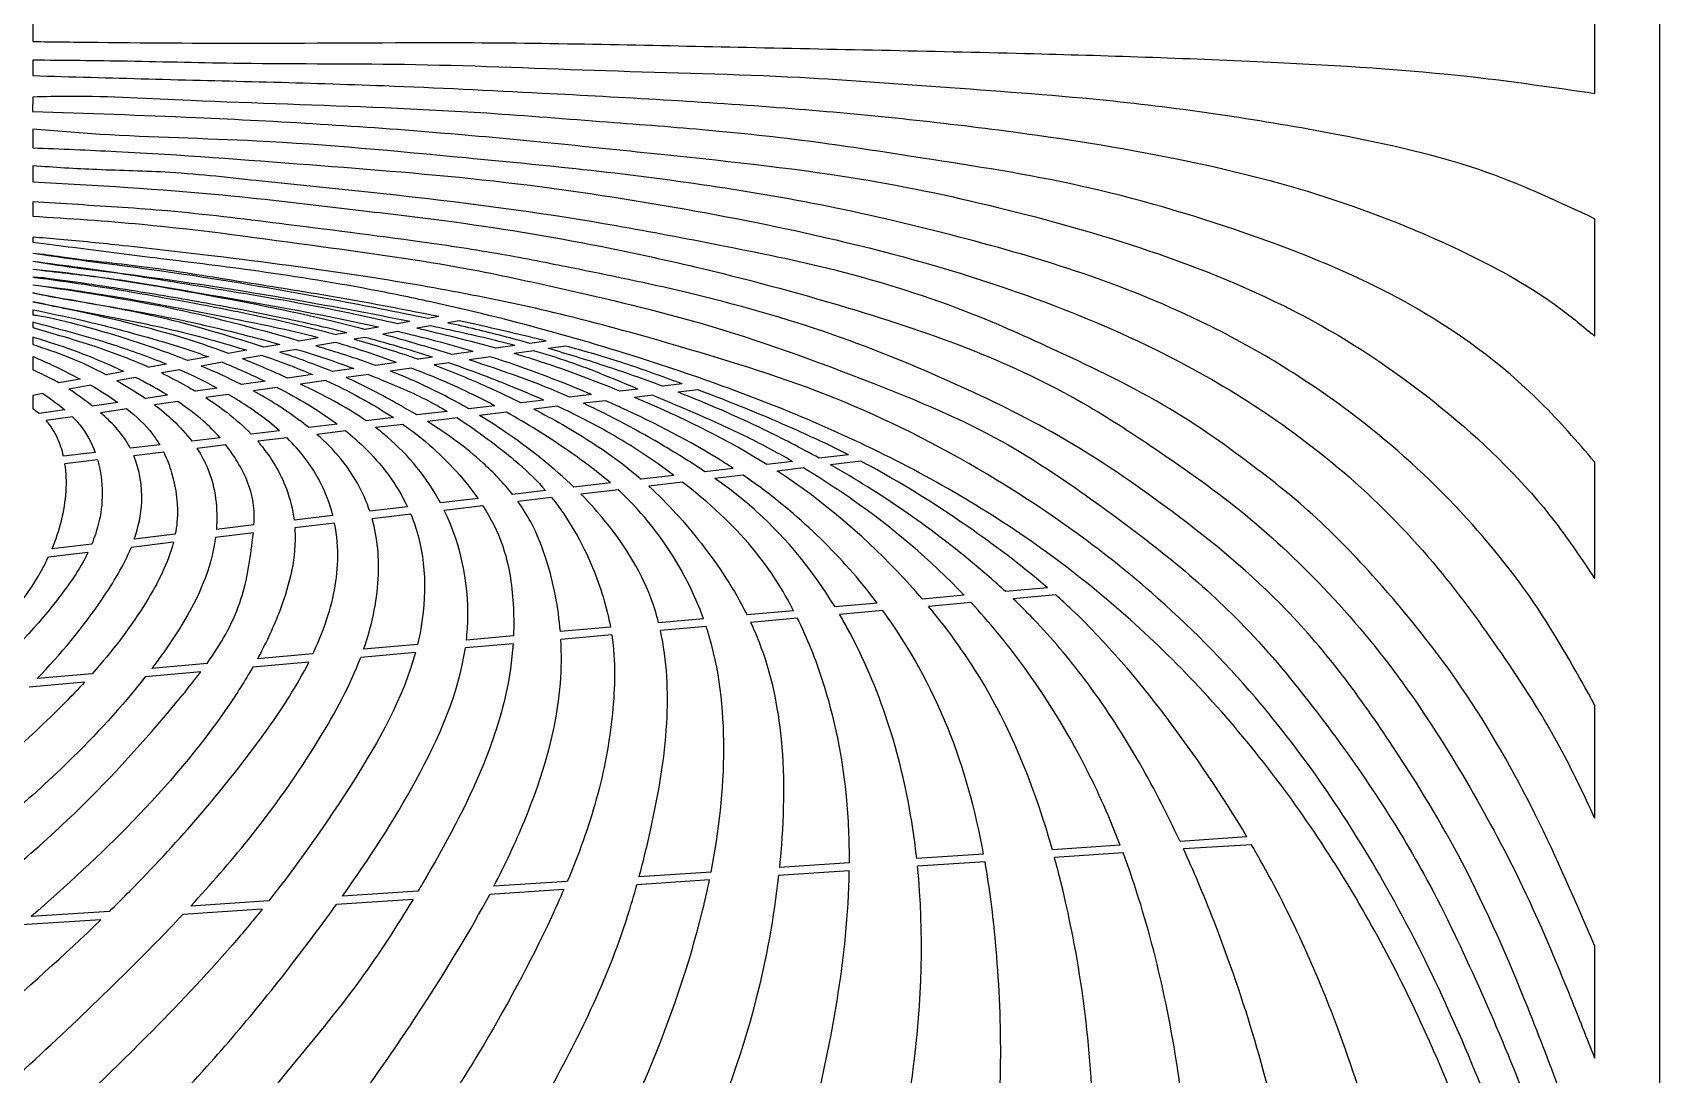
# Model space of a CAD drawing. Header units: millimetres. Extents: x 656 to 2776, y -1386 to 664.
# Drawn here: x 2149 to 2776, y -761 to -360 of the extents above; entities that cross this region are included whole.
import ezdxf

# ---------------------------------------------------------------- set-up
doc = ezdxf.new("R2010")
doc.units = ezdxf.units.MM
doc.header["$MEASUREMENT"] = 0

msp = doc.modelspace()

# ---------------------------------------------------------------- linework, layer by layer
for p, q in [((2776.2, 663.84), (2776.2, -1386.16)), ((2751.2, -335.93), (2751.2, -383.05)), ((2149.15, -356.01), (2149.15, -363.05)), ((2149.15, -370.24), (2149.15, -376.18)), ((2149.16, -384.45), (2149.1, -389.99)), ((2149.16, -396.87), (2149.16, -404.03)), ((2149.16, -411.01), (2149.16, -417.08)), ((2149.16, -424.84), (2149.16, -430.36)), ((2751.2, -431.35), (2751.2, -476.61)), ((2149.16, -438.46), (2149.16, -440.55)), ((2149.17, -466.45), (2149.17, -468.49)), ((2305.65, -469.11), (2301.4, -469.85)), ((2149.17, -471.29), (2149.17, -473.35)), ((2270.19, -475.3), (2266.18, -476)), ((2282.41, -473.17), (2277.23, -474.07)), ((2289.96, -474.89), (2284.08, -475.92)), ((2294.55, -471.04), (2289.76, -471.88)), ((2302.53, -472.7), (2297.27, -473.62)), ((2313.58, -470.77), (2309.15, -471.54)), ((2149.17, -477.08), (2149.17, -479.88)), ((2231.54, -482.05), (2224.53, -483.28)), ((2244.36, -479.81), (2238.3, -480.87)), ((2250.9, -481.72), (2244.39, -482.85)), ((2259.15, -477.23), (2251.82, -478.51)), ((2265.93, -479.09), (2258.29, -480.42)), ((2277.23, -477.12), (2273.01, -477.85)), ((2318.93, -482.55), (2310.76, -483.72)), ((2335.06, -480.24), (2327.66, -481.3)), ((2342.28, -482.24), (2334.68, -483.33)), ((2347.05, -478.53), (2340.83, -479.42)), ((2354.59, -480.48), (2347.97, -481.43)), ((2149.17, -484.46), (2149.17, -489.65)), ((2200.67, -487.44), (2194, -488.61)), ((2216.9, -484.61), (2208.82, -486.02)), ((2222.3, -486.71), (2214.06, -488.15)), ((2237.59, -484.04), (2229.96, -485.37)), ((2289.38, -486.79), (2281.3, -487.94)), ((2295.21, -488.98), (2287.12, -490.14)), ((2303.22, -484.8), (2297.92, -485.56)), ((2309.52, -486.93), (2303.9, -487.74)), ((2325.65, -484.62), (2317.39, -485.81)), ((2167.45, -493.25), (2159.22, -494.69)), ((2184.25, -490.31), (2177.43, -491.5)), ((2188.81, -492.56), (2181.62, -493.82)), ((2205.75, -489.6), (2198.75, -490.82)), ((2238.73, -494.04), (2229.63, -495.34)), ((2256.96, -491.43), (2247.34, -492.81)), ((2262.14, -493.72), (2252.32, -495.13)), ((2272.9, -489.15), (2264.7, -490.32)), ((2278.56, -491.37), (2269.95, -492.6)), ((2399.54, -495.06), (2391.94, -495.95)), ((2153.09, -498.8), (2149.17, -499.48)), ((2149.17, -499.48), (2149.17, -504.6)), ((2171.6, -495.57), (2163.09, -497.05)), ((2201.14, -499.42), (2192.64, -500.64)), ((2220.26, -496.69), (2211.91, -497.88)), ((2224.55, -499.1), (2215.89, -500.34)), ((2243.42, -496.4), (2234.15, -497.73)), ((2346.13, -501.29), (2337.45, -502.3)), ((2364.49, -499.15), (2356.09, -500.13)), ((2369.97, -501.53), (2361.41, -502.53)), ((2382.45, -497.05), (2375.51, -497.86)), ((2388.05, -499.42), (2381.15, -500.23)), ((2405.67, -497.37), (2397.98, -498.26)), ((2161.59, -505.09), (2151.64, -506.51)), ((2164.44, -507.71), (2154.34, -509.16)), ((2182, -502.16), (2172.14, -503.58)), ((2185.43, -504.7), (2175.28, -506.16)), ((2205.05, -501.89), (2196.16, -503.17)), ((2308.92, -505.63), (2297.13, -507.01)), ((2327.29, -503.49), (2317.2, -504.67)), ((2331.84, -505.98), (2321.44, -507.19)), ((2351.45, -503.69), (2342.32, -504.76)), ((2244.33, -513.17), (2233.4, -514.44)), ((2266.55, -510.58), (2255.56, -511.86)), ((2269.91, -513.2), (2258.72, -514.51)), ((2288.17, -508.05), (2277.71, -509.27)), ((2291.91, -510.64), (2281.31, -511.88)), ((2312.93, -508.19), (2301.27, -509.55)), ((2198.13, -518.56), (2186.81, -519.88)), ((2221.36, -515.85), (2210.49, -517.12)), ((2223.62, -518.6), (2212.47, -519.9)), ((2247.18, -515.86), (2235.88, -517.17)), ((2173.24, -521.46), (2161.04, -522.88)), ((2174.18, -524.37), (2161.6, -525.84)), ((2199.64, -521.4), (2188.14, -522.74)), ((2441.99, -524.92), (2432.07, -526.09)), ((2463.56, -522.37), (2452.29, -523.7)), ((2468.32, -524.83), (2456.72, -526.2)), ((2751.2, -525.09), (2751.2, -570.09)), ((2396.25, -530.32), (2383.68, -531.81)), ((2399.66, -532.94), (2386.67, -534.47)), ((2419.15, -527.62), (2408.28, -528.9)), ((2422.95, -530.19), (2412.03, -531.48)), ((2446.26, -527.43), (2436.07, -528.64)), ((2320.81, -539.24), (2306.33, -540.95)), ((2346.87, -536.16), (2334.11, -537.66)), ((2349.18, -538.9), (2336.19, -540.44)), ((2371.82, -533.21), (2357.75, -534.87)), ((2374.82, -535.88), (2360.48, -537.57)), ((2293.63, -542.45), (2279.13, -544.16)), ((2294.91, -545.32), (2280.02, -547.08)), ((2322.68, -542.04), (2307.79, -543.8)), ((2234.44, -549.44), (2219.94, -551.16)), ((2264.84, -545.85), (2249.88, -547.62)), ((2265.5, -548.79), (2250.18, -550.6)), ((2171.91, -556.83), (2156.61, -558.64)), ((2203.39, -556.13), (2187.11, -558.06)), ((2204.09, -553.03), (2188.3, -554.89)), ((2234.2, -552.49), (2219.62, -554.21)), ((2170.47, -560.02), (2155.19, -561.83)), ((2508.23, -576.56), (2492.09, -578.02)), ((2540.36, -573.67), (2524.14, -575.13)), ((2543.49, -576.41), (2527.07, -577.88)), ((2442.47, -582.48), (2424.5, -584.09)), ((2474.71, -579.58), (2458.43, -581.04)), ((2476.8, -582.4), (2460.14, -583.9)), ((2510.84, -579.34), (2494.46, -580.81)), ((2371.87, -588.83), (2352.54, -590.56)), ((2407.74, -585.6), (2390.43, -587.16)), ((2408.75, -588.52), (2391.12, -590.11)), ((2443.93, -585.36), (2425.89, -586.98)), ((2297.49, -595.51), (2276.72, -597.38)), ((2334.3, -595.22), (2315.92, -596.87)), ((2334.46, -592.19), (2316.31, -593.82)), ((2372.35, -591.79), (2352.75, -593.56)), ((2257.18, -599.14), (2235.76, -601.06)), ((2296.7, -598.6), (2275.58, -600.5)), ((2172.08, -606.79), (2150.92, -608.69)), ((2213.99, -606.03), (2192.56, -607.96)), ((2216.35, -602.81), (2195.05, -604.72)), ((2255.64, -602.29), (2234, -604.23)), ((2169.11, -610.07), (2147.74, -611.99)), ((2751.2, -618.8), (2751.2, -662.5)), ((2617.21, -669.73), (2591.39, -671.42)), ((2515.69, -676.38), (2489.91, -678.06)), ((2568.35, -672.93), (2542.19, -674.64)), ((2569.46, -675.86), (2543.01, -677.6)), ((2618.96, -672.72), (2592.74, -674.34)), ((2410.65, -683.25), (2382.9, -685.07)), ((2463.93, -682.77), (2436.62, -684.56)), ((2463.96, -679.76), (2436.95, -681.53)), ((2516.23, -679.35), (2490.22, -681.05)), ((2355.2, -686.88), (2326.93, -688.73)), ((2410.03, -686.3), (2382.06, -688.13)), ((2240.13, -694.41), (2210.05, -696.38)), ((2295.76, -693.78), (2266.3, -695.71)), ((2297.64, -690.65), (2268.56, -692.55)), ((2353.88, -689.98), (2325.3, -691.85)), ((2175.42, -701.66), (2144.81, -703.66)), ((2178.73, -698.43), (2148.56, -700.41)), ((2237.61, -697.59), (2207.07, -699.59)), ((2751.2, -711.63), (2751.2, -754.99))]:
    msp.add_line(p, q)
for points, knots in [([(2149.15, -363.05), (2157.55, -363.15), (2187.45, -363.54), (2244.07, -363.84), (2327.42, -362.99), (2426.17, -365.43), (2528.73, -367.3), (2622.07, -370.39), (2694.29, -374.7), (2735.6, -380.76), (2751.2, -383.05)], [0.928342, 0.928342, 0.928342, 0.928342, 26.136578, 90.608527, 170.794282, 276.196767, 386.912279, 478.490831, 556.442425, 603.715961, 603.715961, 603.715961, 603.715961]), ([(2751.2, -431.35), (2737.66, -425.01), (2705.83, -410.1), (2642.92, -396.43), (2573.61, -385.94), (2504.39, -381.09), (2439.26, -376.06), (2370.53, -374.7), (2298.73, -371.44), (2237.25, -371.92), (2188.07, -370.6), (2161.35, -370.35), (2149.15, -370.24)], [0, 0, 0, 0, 44.747385, 105.150975, 191.973438, 255.16799, 313.182951, 387.919474, 461.3468, 528.753104, 572.318033, 608.918179, 608.918179, 608.918179, 608.918179]), ([(2149.15, -376.18), (2164.04, -376.62), (2209.2, -377.95), (2274.7, -379.31), (2356.45, -383.45), (2436.43, -387.72), (2517.88, -395.98), (2587.65, -406.85), (2647.64, -421.56), (2697.29, -441.5), (2731.83, -460.41), (2746.84, -472.97), (2751.2, -476.61)], [0.878142, 0.878142, 0.878142, 0.878142, 45.562008, 136.425879, 197.391142, 291.118575, 376.678007, 442.86509, 502.852759, 561.468774, 603.106576, 620.120461, 620.120461, 620.120461, 620.120461]), ([(2751.2, -525.09), (2744.45, -517.28), (2723.75, -493.33), (2679.09, -460.76), (2617.33, -436.14), (2554.47, -417.55), (2499.48, -409.17), (2451.9, -401.68), (2411.43, -397.19), (2368.2, -394.05), (2326.63, -390.67), (2273.04, -387.92), (2219.41, -386.52), (2174.17, -383.89), (2153.89, -384.34), (2149.16, -384.45)], [0, 0, 0, 0, 30.927775, 94.884148, 163.188708, 229.575443, 291.143879, 329.825959, 374.084691, 413.246507, 459.84844, 499.200978, 574.207065, 620.817637, 635.035139, 635.035139, 635.035139, 635.035139]), ([(2149.1, -389.99), (2170.1, -390.7), (2223.06, -392.49), (2304.36, -397.33), (2390.59, -406.43), (2464.54, -414.14), (2529.23, -428.33), (2588.24, -445.43), (2645.45, -469.86), (2695.69, -505.11), (2730.59, -539.17), (2746.32, -562.78), (2751.2, -570.09)], [0, 0, 0, 0, 63.023568, 158.981586, 244.229814, 323.185623, 381.790269, 442.634931, 507.416779, 567.252793, 625.942032, 652.27245, 652.27245, 652.27245, 652.27245]), ([(2751.2, -618.8), (2744.79, -607.18), (2730.16, -580.68), (2699.96, -542.64), (2656.97, -503.66), (2608.21, -473.56), (2556.81, -452.55), (2508.79, -438.69), (2459.74, -426.88), (2410.23, -418.36), (2362.57, -412.35), (2304.38, -406.82), (2242.38, -400.87), (2186.54, -399.93), (2157.81, -397.59), (2149.16, -396.87)], [0, 0, 0, 0, 39.761559, 90.713345, 144.863747, 213.160526, 261.342551, 311.070134, 362.956633, 412.6305, 461.695644, 507.054897, 587.993478, 648.427074, 674.470679, 674.470679, 674.470679, 674.470679]), ([(2149.16, -404.03), (2159.9, -404.45), (2195.45, -405.84), (2254.68, -410.46), (2328.14, -416.03), (2397.23, -426.48), (2466.09, -440.35), (2527.82, -458.03), (2580.93, -480.2), (2622.55, -503.9), (2658.73, -531.3), (2689.89, -563.49), (2715.81, -599.18), (2736.53, -631.14), (2746.86, -653.21), (2751.2, -662.5)], [0.92885, 0.92885, 0.92885, 0.92885, 33.180448, 107.653809, 179.143194, 254.114119, 317.09597, 389.806371, 446.356881, 489.336284, 533.154181, 582.095763, 623.072998, 665.373249, 696.093177, 696.093177, 696.093177, 696.093177]), ([(2751.2, -711.63), (2743.9, -694.71), (2729.14, -660.48), (2701.9, -612.41), (2671.52, -574.63), (2643.4, -545.17), (2617, -524.42), (2585.68, -502.32), (2549.92, -484.97), (2506.49, -465.24), (2462.1, -451.24), (2415.57, -441.9), (2361.84, -431.51), (2302.93, -423.35), (2245.43, -417.94), (2204.55, -413.16), (2174.99, -412.71), (2157.41, -411.56), (2149.16, -411.01)], [0, 0, 0, 0, 55.284215, 111.819769, 165.067511, 200.325199, 233.745869, 265.641193, 315.129176, 352.577758, 408.764205, 454.209531, 494.914531, 572.925538, 632.47714, 668.223631, 696.290054, 721.088401, 721.088401, 721.088401, 721.088401]), ([(2149.16, -417.08), (2173.57, -418.48), (2215.53, -420.91), (2268.28, -427.31), (2316.99, -432.98), (2361.29, -440.22), (2414.26, -451.86), (2463.49, -465.2), (2513.78, -481.87), (2552.3, -500.49), (2585.49, -522.35), (2617.51, -544.92), (2650.2, -575.98), (2679.27, -611.43), (2703.29, -650.05), (2724.58, -689.64), (2739.35, -724.99), (2748.12, -747.19), (2751.2, -754.99)], [1.152975, 1.152975, 1.152975, 1.152975, 74.476488, 127.196772, 160.536414, 221.580949, 261.766964, 323.191238, 374.541395, 420.513638, 450.999995, 493.697387, 537.840024, 585.817949, 630.850623, 674.058529, 720.534479, 745.678828, 745.678828, 745.678828, 745.678828]), ([(2751.2, -804.49), (2742.92, -781.48), (2727.71, -739.23), (2702.75, -681.82), (2671.49, -630.32), (2636.17, -582.38), (2590.22, -544.68), (2547.39, -515.33), (2503.05, -493.8), (2455.36, -474.2), (2405.61, -460.21), (2362.5, -451.44), (2328.68, -444.65), (2291.13, -439.12), (2248.2, -433.72), (2204.05, -428.23), (2172.27, -426.3), (2154.94, -425.2), (2149.16, -424.84)], [0, 0, 0, 0, 73.380198, 134.738886, 187.306089, 254.009876, 312.02271, 364.6531, 409.481408, 459.581739, 519.184506, 564.139864, 591.563173, 622.669083, 677.960661, 721.383743, 756.088874, 773.46326, 773.46326, 773.46326, 773.46326]), ([(2149.16, -430.36), (2163.22, -431.26), (2200.44, -433.69), (2256.18, -441.57), (2310.24, -448.79), (2358.88, -459.54), (2411.68, -471.82), (2468.22, -492.45), (2519.44, -513.54), (2557.36, -539.27), (2588.78, -562.69), (2618.58, -589.66), (2643.62, -620.22), (2666.61, -652.2), (2687.51, -686.47), (2705.59, -724.64), (2723.18, -765.77), (2737.98, -807.85), (2746.73, -835.8), (2751.2, -850.05)], [1.534824, 1.534824, 1.534824, 1.534824, 43.794447, 113.394974, 170.335473, 207.295764, 262.807683, 332.753453, 387.770052, 428.234133, 469.770198, 505.364554, 548.463411, 587.993726, 623.508829, 668.70729, 714.554726, 757.65488, 802.439768, 802.439768, 802.439768, 802.439768]), ([(2751.2, -896.03), (2747.46, -884.08), (2743.71, -872.12), (2739.97, -860.17), (2734.48, -842.63), (2725.74, -814.72), (2704.44, -755.92), (2674.23, -689.33), (2628.33, -622), (2576.29, -569.45), (2521.5, -530.51), (2459.91, -499.22), (2404.43, -482.17), (2344.11, -465.16), (2283.9, -454.1), (2226.62, -446.57), (2187.58, -442.11), (2164.24, -439.66), (2152.64, -438.74), (2149.16, -438.46)], [-37.5669, -37.5669, -37.5669, -37.5669, 0, 0, 0, 55.120992, 87.741302, 187.593633, 273.645931, 330.606463, 408.644947, 474.239303, 536.956798, 582.365017, 662.279856, 720.226252, 755.720569, 780.151192, 790.6226, 790.6226, 790.6226, 790.6226]), ([(2751.2, -926.75), (2743.77, -904.56), (2736.35, -882.36), (2728.93, -860.17), (2715.46, -819.91), (2693.64, -754.67), (2647.41, -670.17), (2597.84, -607.29), (2536.8, -554.44), (2466.93, -515.02), (2388, -485.22), (2324.76, -467.84), (2271.69, -456.99), (2235.89, -451.37), (2198.16, -446.74), (2170.45, -443.28), (2155.05, -441.25), (2149.16, -440.55)], [-70.057919, -70.057919, -70.057919, -70.057919, 0, 0, 0, 127.07916, 205.963176, 287.668786, 365.99705, 446.609584, 526.941796, 618.684324, 642.730675, 688.933411, 726.796661, 758.964378, 773.532218, 773.532218, 773.532218, 773.532218]), ([(2301.4, -469.85), (2289.52, -467.31), (2255.16, -460.67), (2204.5, -451.77), (2165.48, -447.32), (2149.16, -444.73)], [562.972363, 562.972363, 562.972363, 562.972363, 599.421305, 667.946976, 717.207144, 717.207144, 717.207144, 717.207144]), ([(2305.65, -469.11), (2289.95, -465.88), (2263.11, -460.97), (2224.85, -455.01), (2192.31, -449.59), (2166.84, -447.3), (2152.93, -445.01), (2149.16, -444.73)], [585.786116, 585.786116, 585.786116, 585.786116, 633.866971, 667.651378, 702.011575, 732.827202, 744.335288, 744.335288, 744.335288, 744.335288]), ([(2289.76, -471.88), (2278.92, -469.4), (2252.85, -463.72), (2212.02, -457.32), (2176.09, -451.21), (2155.37, -448.75), (2149.17, -447.79)], [528.619886, 528.619886, 528.619886, 528.619886, 561.97791, 608.674757, 652.549295, 671.283362, 671.283362, 671.283362, 671.283362]), ([(2294.55, -471.04), (2279.98, -468.08), (2243.32, -461.27), (2194.97, -453.69), (2162.29, -450.14), (2149.17, -447.79)], [546.098461, 546.098461, 546.098461, 546.098461, 590.715842, 658.181352, 693.601168, 693.601168, 693.601168, 693.601168]), ([(2277.23, -474.07), (2273.17, -473), (2251.63, -467.52), (2212.4, -459.97), (2173.71, -453.44), (2152.65, -451.26), (2149.19, -450.9)], [502.085518, 502.085518, 502.085518, 502.085518, 514.669634, 568.817623, 621.819426, 632.32529, 632.32529, 632.32529, 632.32529]), ([(2282.41, -473.17), (2259.62, -468.09), (2223.81, -462), (2179.67, -454.17), (2157.78, -452.1), (2149.19, -450.9)], [514.189884, 514.189884, 514.189884, 514.189884, 583.888353, 622.236267, 649.682227, 649.682227, 649.682227, 649.682227]), ([(2149.17, -453.88), (2156.68, -454.85), (2176.7, -457.65), (2207.17, -463.04), (2239.76, -469.39), (2257.68, -473.75), (2266.18, -476)], [0.075141, 0.075141, 0.075141, 0.075141, 19.540494, 63.81503, 92.774808, 119.135521, 119.135521, 119.135521, 119.135521]), ([(2270.19, -475.3), (2262.18, -473.3), (2244.13, -469.2), (2216.55, -463.98), (2184.89, -458.52), (2162.85, -455.42), (2152.52, -454.1), (2149.17, -453.88)], [494.826568, 494.826568, 494.826568, 494.826568, 519.538148, 550.29052, 579.476563, 615.373932, 618.033181, 618.033181, 618.033181, 618.033181]), ([(2251.82, -478.51), (2234.82, -473.55), (2200.95, -464.7), (2166.22, -459.43), (2149.17, -456.94)], [480.138667, 480.138667, 480.138667, 480.138667, 533.184301, 585.072115, 585.072115, 585.072115, 585.072115]), ([(2259.15, -477.23), (2247.72, -474.24), (2222.01, -469.09), (2185.5, -461.99), (2160.23, -458.24), (2149.17, -456.94)], [481.976665, 481.976665, 481.976665, 481.976665, 517.423058, 560.5587, 594.105968, 594.105968, 594.105968, 594.105968]), ([(2238.3, -480.87), (2237.73, -480.69), (2224.44, -476.45), (2198.31, -468.68), (2171.5, -464.11), (2154.84, -461.26), (2149.17, -459.92)], [483.734338, 483.734338, 483.734338, 483.734338, 485.536333, 525.582122, 565.887741, 575.159071, 575.159071, 575.159071, 575.159071]), ([(2149.17, -459.92), (2154.79, -460.89), (2168.62, -463.57), (2196.72, -468.19), (2221.07, -473.52), (2239.6, -478.46), (2244.36, -479.81)], [1.651092, 1.651092, 1.651092, 1.651092, 18.926496, 45.779487, 86.64608, 100.697742, 100.697742, 100.697742, 100.697742]), ([(2224.53, -483.28), (2220.35, -481.71), (2200.99, -474.9), (2175.62, -468.98), (2154.67, -464.52), (2149.17, -463.39)], [494.087262, 494.087262, 494.087262, 494.087262, 507.493439, 555.759589, 571.828753, 571.828753, 571.828753, 571.828753]), ([(2149.17, -463.39), (2154.68, -464.54), (2170.45, -467.55), (2197.07, -472.46), (2219.19, -478.17), (2230.67, -481.77), (2231.54, -482.05)], [1.033952, 1.033952, 1.033952, 1.033952, 16.959711, 49.430284, 82.897749, 85.659155, 85.659155, 85.659155, 85.659155]), ([(2149.17, -466.45), (2155.32, -467.71), (2169.48, -470.62), (2189.01, -475.79), (2205.47, -480.52), (2213.91, -483.49), (2216.9, -484.61)], [1.193335, 1.193335, 1.193335, 1.193335, 20.019694, 44.551276, 61.784733, 71.383564, 71.383564, 71.383564, 71.383564]), ([(2208.82, -486.02), (2207.95, -485.67), (2194.76, -480.52), (2175.65, -474.42), (2156.38, -469.65), (2149.83, -468.59), (2149.17, -468.49)], [514.762875, 514.762875, 514.762875, 514.762875, 517.568876, 557.097242, 574.992808, 577.004343, 577.004343, 577.004343, 577.004343]), ([(2200.67, -487.44), (2199.86, -487.11), (2192.39, -484.09), (2175.38, -478.17), (2158.81, -473.81), (2149.17, -471.29)], [528.855221, 528.855221, 528.855221, 528.855221, 531.494292, 552.983853, 582.869744, 582.869744, 582.869744, 582.869744]), ([(2149.17, -473.35), (2156.08, -475.31), (2170.73, -479.49), (2185.61, -484.89), (2193.49, -488.38), (2194, -488.61)], [1.234085, 1.234085, 1.234085, 1.234085, 22.768449, 46.948106, 48.62423, 48.62423, 48.62423, 48.62423]), ([(2310.76, -483.72), (2308.5, -483.03), (2299.63, -480.33), (2290.73, -477.75), (2284.08, -475.92)], [467.213865, 467.213865, 467.213865, 467.213865, 474.288583, 494.988013, 494.988013, 494.988013, 494.988013]), ([(2335.06, -480.24), (2327.02, -478.11), (2316.15, -475.61), (2305.27, -473.28), (2302.53, -472.7)], [504.584273, 504.584273, 504.584273, 504.584273, 529.550303, 537.95479, 537.95479, 537.95479, 537.95479]), ([(2340.83, -479.42), (2333.92, -477.52), (2323.38, -474.8), (2312.77, -472.35), (2309.15, -471.54)], [522.39554, 522.39554, 522.39554, 522.39554, 543.893088, 555.048067, 555.048067, 555.048067, 555.048067]), ([(2347.05, -478.53), (2345.34, -478.1), (2334.22, -475.34), (2323.05, -472.79), (2313.58, -470.77)], [543.33103, 543.33103, 543.33103, 543.33103, 548.618273, 577.68706, 577.68706, 577.68706, 577.68706]), ([(2184.25, -490.31), (2180.96, -488.74), (2173.87, -485.56), (2162.2, -481.02), (2153.71, -478.44), (2149.17, -477.08)], [557.763623, 557.763623, 557.763623, 557.763623, 568.700451, 581.083558, 595.301983, 595.301983, 595.301983, 595.301983]), ([(2149.17, -479.88), (2153.71, -481.35), (2163.4, -484.54), (2172.63, -488.94), (2177.43, -491.5)], [0.881074, 0.881074, 0.881074, 0.881074, 15.176171, 31.480859, 31.480859, 31.480859, 31.480859]), ([(2250.9, -481.72), (2256.28, -483.33), (2263.77, -485.75), (2270.88, -488.38), (2272.9, -489.15)], [107.107965, 107.107965, 107.107965, 107.107965, 122.957811, 129.326143, 129.326143, 129.326143, 129.326143]), ([(2273.01, -477.85), (2280.19, -479.84), (2288.53, -482.31), (2296.75, -485.15), (2297.92, -485.56)], [126.210856, 126.210856, 126.210856, 126.210856, 148.563229, 152.28942, 152.28942, 152.28942, 152.28942]), ([(2303.22, -484.8), (2301.03, -484.08), (2292.43, -481.32), (2283.74, -478.84), (2277.23, -477.12)], [460.486187, 460.486187, 460.486187, 460.486187, 467.405656, 487.56204, 487.56204, 487.56204, 487.56204]), ([(2382.45, -497.05), (2373.73, -493.37), (2360.54, -487.86), (2346.92, -483.58), (2342.28, -482.24)], [454.242189, 454.242189, 454.242189, 454.242189, 482.607006, 497.096562, 497.096562, 497.096562, 497.096562]), ([(2391.94, -495.95), (2384.54, -493.16), (2369.96, -488.05), (2355.2, -483.51), (2347.97, -481.43)], [468.68538, 468.68538, 468.68538, 468.68538, 492.41498, 514.985161, 514.985161, 514.985161, 514.985161]), ([(2399.54, -495.06), (2398.43, -494.64), (2390.13, -491.57), (2375.29, -486.26), (2361.28, -482.25), (2354.59, -480.48)], [488.265202, 488.265202, 488.265202, 488.265202, 491.831278, 514.785732, 535.542175, 535.542175, 535.542175, 535.542175]), ([(2149.17, -484.46), (2151.27, -485.36), (2157.48, -488.06), (2163.52, -491.11), (2167.45, -493.25)], [1.419963, 1.419963, 1.419963, 1.419963, 8.29276, 21.708253, 21.708253, 21.708253, 21.708253]), ([(2327.29, -503.49), (2324.56, -502.03), (2314.11, -496.69), (2303.29, -492.09), (2295.21, -488.98)], [408.819276, 408.819276, 408.819276, 408.819276, 418.102366, 444.037219, 444.037219, 444.037219, 444.037219]), ([(2303.9, -487.74), (2310.87, -490.36), (2322.15, -495.04), (2333.19, -500.2), (2337.45, -502.3)], [158.648899, 158.648899, 158.648899, 158.648899, 180.994166, 195.228916, 195.228916, 195.228916, 195.228916]), ([(2346.13, -501.29), (2341.89, -499.41), (2329.78, -494.33), (2317.52, -489.7), (2309.52, -486.93)], [414.528165, 414.528165, 414.528165, 414.528165, 428.441737, 453.836667, 453.836667, 453.836667, 453.836667]), ([(2364.49, -499.15), (2353.4, -494.4), (2340.49, -489.42), (2327.33, -485.15), (2325.65, -484.62)], [428.130747, 428.130747, 428.130747, 428.130747, 464.312729, 469.583761, 469.583761, 469.583761, 469.583761]), ([(2375.51, -497.86), (2364.74, -493.42), (2351.19, -488.38), (2337.38, -484.13), (2334.68, -483.33)], [438.914972, 438.914972, 438.914972, 438.914972, 473.830336, 482.276763, 482.276763, 482.276763, 482.276763]), ([(2159.22, -494.69), (2158.3, -494.16), (2155.03, -492.35), (2151.63, -490.76), (2149.17, -489.65)], [612.211357, 612.211357, 612.211357, 612.211357, 615.391973, 623.463017, 623.463017, 623.463017, 623.463017]), ([(2181.62, -493.82), (2181.96, -494.01), (2185.71, -496.15), (2189.4, -498.41), (2192.64, -500.64)], [36.259458, 36.259458, 36.259458, 36.259458, 37.406946, 49.197857, 49.197857, 49.197857, 49.197857]), ([(2201.14, -499.42), (2200.64, -499.12), (2196.6, -496.69), (2192.47, -494.43), (2188.81, -492.56)], [538.596221, 538.596221, 538.596221, 538.596221, 540.351874, 552.684276, 552.684276, 552.684276, 552.684276]), ([(2198.75, -490.82), (2201.91, -492.35), (2206.32, -494.64), (2210.64, -497.13), (2211.91, -497.88)], [53.867666, 53.867666, 53.867666, 53.867666, 64.365032, 68.788595, 68.788595, 68.788595, 68.788595]), ([(2297.13, -507.01), (2294.86, -505.65), (2285.97, -500.5), (2276.88, -495.73), (2269.95, -492.6)], [419.208887, 419.208887, 419.208887, 419.208887, 427.134152, 449.953269, 449.953269, 449.953269, 449.953269]), ([(2278.56, -491.37), (2281.09, -492.38), (2290.09, -496.09), (2300.38, -500.57), (2307.68, -504.88), (2308.92, -505.63)], [135.350815, 135.350815, 135.350815, 135.350815, 143.461339, 164.559204, 168.901956, 168.901956, 168.901956, 168.901956]), ([(2317.2, -504.67), (2310.39, -500.7), (2300.46, -495.59), (2290.18, -491.33), (2287.12, -490.14)], [409.572155, 409.572155, 409.572155, 409.572155, 433.16376, 443.003533, 443.003533, 443.003533, 443.003533]), ([(2153.09, -498.8), (2153.84, -499.31), (2156.73, -501.32), (2159.59, -503.41), (2161.59, -505.09)], [6.488882, 6.488882, 6.488882, 6.488882, 9.202371, 16.997101, 16.997101, 16.997101, 16.997101]), ([(2172.14, -503.58), (2171.98, -503.45), (2169.03, -501.13), (2166.02, -498.95), (2163.09, -497.05)], [596.549368, 596.549368, 596.549368, 596.549368, 597.167122, 607.660214, 607.660214, 607.660214, 607.660214]), ([(2215.89, -500.34), (2218.65, -502.11), (2224.81, -506.41), (2230.47, -511.39), (2233.4, -514.44)], [73.464597, 73.464597, 73.464597, 73.464597, 83.294507, 95.965872, 95.965872, 95.965872, 95.965872]), ([(2244.33, -513.17), (2239.17, -508.53), (2232.54, -503.85), (2225.58, -499.7), (2224.55, -499.1)], [478.017874, 478.017874, 478.017874, 478.017874, 498.736121, 502.295562, 502.295562, 502.295562, 502.295562]), ([(2255.56, -511.86), (2254.28, -510.83), (2247.49, -505.6), (2240.22, -501.05), (2234.15, -497.73)], [461.318864, 461.318864, 461.318864, 461.318864, 466.226939, 486.955778, 486.955778, 486.955778, 486.955778]), ([(2419.15, -527.62), (2417.75, -526.69), (2403.91, -517.74), (2387.32, -509.33), (2371.91, -502.39), (2369.97, -501.53)], [366.480654, 366.480654, 366.480654, 366.480654, 371.503487, 415.815838, 422.165505, 422.165505, 422.165505, 422.165505]), ([(2432.07, -526.09), (2417.41, -516.93), (2400.26, -508.47), (2382.76, -500.91), (2381.15, -500.23)], [375.717916, 375.717916, 375.717916, 375.717916, 427.59618, 432.808305, 432.808305, 432.808305, 432.808305]), ([(2441.99, -524.92), (2435.93, -521.41), (2418.37, -512.04), (2399.96, -504.46), (2388.06, -499.43), (2388.05, -499.42)], [388.470283, 388.470283, 388.470283, 388.470283, 409.441307, 448.131188, 448.170663, 448.170663, 448.170663, 448.170663]), ([(2452.29, -523.7), (2445.26, -519.79), (2427.48, -510.56), (2409.12, -502.62), (2397.98, -498.26)], [402.294018, 402.294018, 402.294018, 402.294018, 426.350624, 462.216931, 462.216931, 462.216931, 462.216931]), ([(2463.56, -522.37), (2454.04, -517.54), (2434.88, -508.82), (2415.35, -501.04), (2405.67, -497.37)], [418.648951, 418.648951, 418.648951, 418.648951, 450.648621, 481.711132, 481.711132, 481.711132, 481.711132]), ([(2164.44, -507.71), (2165.37, -508.57), (2169.14, -512.63), (2171.83, -517.6), (2173.24, -521.46)], [20.640537, 20.640537, 20.640537, 20.640537, 25.109689, 37.288109, 37.288109, 37.288109, 37.288109]), ([(2186.81, -519.88), (2186.55, -519.38), (2183.67, -514.11), (2179.46, -509.74), (2175.28, -506.16)], [574.570566, 574.570566, 574.570566, 574.570566, 576.262245, 592.536521, 592.536521, 592.536521, 592.536521]), ([(2185.43, -504.7), (2189.11, -507.56), (2193.81, -511.86), (2197.29, -517.11), (2198.13, -518.56)], [43.025552, 43.025552, 43.025552, 43.025552, 56.901659, 61.904014, 61.904014, 61.904014, 61.904014]), ([(2196.16, -503.17), (2198.64, -505.03), (2203.76, -509.29), (2208.34, -514.27), (2210.49, -517.12)], [53.525076, 53.525076, 53.525076, 53.525076, 62.828015, 73.442479, 73.442479, 73.442479, 73.442479]), ([(2221.36, -515.85), (2219.34, -513.51), (2214.28, -508.41), (2208.48, -504.15), (2205.05, -501.89)], [512.447668, 512.447668, 512.447668, 512.447668, 521.702242, 533.984654, 533.984654, 533.984654, 533.984654]), ([(2357.75, -534.87), (2350.11, -527.47), (2338.14, -517.95), (2325.36, -509.6), (2321.44, -507.19)], [359.024414, 359.024414, 359.024414, 359.024414, 390.868778, 404.650989, 404.650989, 404.650989, 404.650989]), ([(2371.82, -533.21), (2366.35, -528.49), (2353.31, -518.9), (2339.61, -510.33), (2331.84, -505.98)], [355.261393, 355.261393, 355.261393, 355.261393, 376.922565, 403.62681, 403.62681, 403.62681, 403.62681]), ([(2342.32, -504.76), (2346.03, -506.67), (2360.27, -514.37), (2374.13, -523.56), (2383.44, -531.6), (2383.68, -531.81)], [200.679491, 200.679491, 200.679491, 200.679491, 213.216968, 249.200369, 250.155613, 250.155613, 250.155613, 250.155613]), ([(2396.25, -530.32), (2388.31, -524.33), (2373.79, -514.69), (2358.24, -506.84), (2351.45, -503.69)], [356.499059, 356.499059, 356.499059, 356.499059, 386.264301, 408.704726, 408.704726, 408.704726, 408.704726]), ([(2408.28, -528.9), (2403.21, -525.49), (2387.9, -516.02), (2372.12, -507.5), (2361.41, -502.53)], [359.428535, 359.428535, 359.428535, 359.428535, 377.701845, 413.167329, 413.167329, 413.167329, 413.167329]), ([(2161.04, -522.89), (2160.5, -520.54), (2158.88, -515.65), (2156.13, -511.21), (2154.34, -509.16)], [521.778893, 521.778893, 521.778893, 521.778893, 528.959565, 537.096549, 537.096549, 537.096549, 537.096549]), ([(2269.91, -513.2), (2272.29, -515.14), (2281.73, -523.49), (2289.55, -533.83), (2293.63, -542.45)], [131.687831, 131.687831, 131.687831, 131.687831, 140.862161, 169.336347, 169.336347, 169.336347, 169.336347]), ([(2306.33, -540.95), (2301.13, -531.24), (2292.84, -521.05), (2282.85, -513.04), (2281.31, -511.88)], [392.038419, 392.038419, 392.038419, 392.038419, 424.711439, 430.501067, 430.501067, 430.501067, 430.501067]), ([(2291.91, -510.64), (2292.87, -511.32), (2301.76, -517.83), (2311.78, -527.13), (2319.34, -537.12), (2320.81, -539.24)], [152.782999, 152.782999, 152.782999, 152.782999, 156.304853, 185.829555, 193.498728, 193.498728, 193.498728, 193.498728]), ([(2334.11, -537.66), (2330.7, -533.31), (2320.58, -522.73), (2308.83, -514.3), (2301.27, -509.55)], [371.089496, 371.089496, 371.089496, 371.089496, 387.606264, 414.363748, 414.363748, 414.363748, 414.363748]), ([(2312.93, -508.19), (2315.37, -509.79), (2323.5, -515.46), (2335.25, -524.29), (2343.7, -532.55), (2346.87, -536.16)], [173.657958, 173.657958, 173.657958, 173.657958, 182.41535, 203.319677, 217.722464, 217.722464, 217.722464, 217.722464]), ([(2212.47, -519.9), (2214.14, -522.41), (2219.33, -531.99), (2220.57, -543.24), (2219.94, -551.16)], [76.835183, 76.835183, 76.835183, 76.835183, 85.80148, 109.312371, 109.312371, 109.312371, 109.312371]), ([(2234.44, -549.44), (2234.61, -546.55), (2234.54, -537.68), (2229.76, -527.18), (2225, -520.37), (2223.62, -518.6)], [475.563556, 475.563556, 475.563556, 475.563556, 484.216037, 502.209316, 508.89436, 508.89436, 508.89436, 508.89436]), ([(2235.88, -517.17), (2236.22, -517.57), (2240.85, -523.04), (2246.79, -532.89), (2249.37, -543.5), (2249.88, -547.62)], [99.650803, 99.650803, 99.650803, 99.650803, 101.201303, 121.087425, 133.493497, 133.493497, 133.493497, 133.493497]), ([(2264.84, -545.85), (2263.72, -541.37), (2259.61, -530.24), (2252.28, -520.88), (2247.18, -515.86)], [439.086085, 439.086085, 439.086085, 439.086085, 452.774192, 474.117461, 474.117461, 474.117461, 474.117461]), ([(2279.13, -544.16), (2276.67, -536.85), (2270.6, -526.03), (2262.05, -517.42), (2258.72, -514.51)], [420.954071, 420.954071, 420.954071, 420.954071, 443.9828, 457.206951, 457.206951, 457.206951, 457.206951]), ([(2156.61, -558.64), (2159.56, -551.61), (2162.46, -540.68), (2162.14, -529.35), (2161.6, -525.84)], [485.550396, 485.550396, 485.550396, 485.550396, 508.258492, 518.795387, 518.795387, 518.795387, 518.795387]), ([(2174.18, -524.37), (2174.22, -524.5), (2176.5, -532.6), (2176.43, -544.13), (2172.93, -554.37), (2171.91, -556.83)], [40.307393, 40.307393, 40.307393, 40.307393, 40.702854, 65.209535, 73.209446, 73.209446, 73.209446, 73.209446]), ([(2188.3, -554.89), (2189.92, -550.24), (2192.23, -539.63), (2190.43, -528.31), (2188.14, -522.74)], [538.820704, 538.820704, 538.820704, 538.820704, 553.5525, 571.431714, 571.431714, 571.431714, 571.431714]), ([(2199.64, -521.4), (2200.88, -523.93), (2204.18, -532.6), (2205.53, -543.59), (2204.4, -551.44), (2204.09, -553.03)], [65.115462, 65.115462, 65.115462, 65.115462, 73.519775, 92.535945, 97.432263, 97.432263, 97.432263, 97.432263]), ([(2524.14, -575.13), (2519.96, -571.27), (2498.98, -553.02), (2475.93, -537.2), (2456.72, -526.2)], [313.919432, 313.919432, 313.919432, 313.919432, 330.996268, 397.228551, 397.228551, 397.228551, 397.228551]), ([(2540.36, -573.67), (2531.21, -565.78), (2509.1, -549.04), (2484.53, -533.46), (2469.57, -525.48), (2468.32, -524.83)], [326.154781, 326.154781, 326.154781, 326.154781, 362.416345, 409.054355, 413.289455, 413.289455, 413.289455, 413.289455]), ([(2442.47, -582.48), (2438.33, -574.5), (2426.99, -556.68), (2410.69, -541.65), (2400.43, -533.54), (2399.66, -532.94)], [286.322589, 286.322589, 286.322589, 286.322589, 313.110736, 349.281315, 352.211207, 352.211207, 352.211207, 352.211207]), ([(2458.43, -581.04), (2450.11, -567.46), (2435.68, -549.42), (2417.71, -535.46), (2412.03, -531.48)], [286.682338, 286.682338, 286.682338, 286.682338, 334.109202, 354.885396, 354.885396, 354.885396, 354.885396]), ([(2474.71, -579.58), (2473.35, -577.76), (2458.65, -558.84), (2440.76, -542.48), (2422.95, -530.19)], [290.397671, 290.397671, 290.397671, 290.397671, 297.18349, 361.902547, 361.902547, 361.902547, 361.902547]), ([(2492.09, -578.02), (2488.89, -574.27), (2472.2, -555.9), (2452.99, -539.69), (2436.25, -528.75), (2436.07, -528.64)], [296.236698, 296.236698, 296.236698, 296.236698, 310.973471, 370.339082, 370.977695, 370.977695, 370.977695, 370.977695]), ([(2508.23, -576.56), (2495.17, -562.88), (2474.86, -545.72), (2452.68, -531.29), (2446.26, -527.43)], [304.337244, 304.337244, 304.337244, 304.337244, 361.062164, 383.519554, 383.519554, 383.519554, 383.519554]), ([(2349.18, -538.9), (2355.74, -547), (2364.9, -563.27), (2370.45, -580.98), (2371.87, -588.83)], [221.314533, 221.314533, 221.314533, 221.314533, 252.545057, 276.475418, 276.475418, 276.475418, 276.475418]), ([(2390.43, -587.16), (2389.6, -583.9), (2385.02, -569.14), (2374.23, -552.39), (2363.31, -540.44), (2360.48, -537.57)], [296.78866, 296.78866, 296.78866, 296.78866, 306.857669, 343.117201, 355.197933, 355.197933, 355.197933, 355.197933]), ([(2407.74, -585.6), (2405.45, -579.25), (2397.53, -562.03), (2385.31, -545.76), (2375.66, -536.65), (2374.82, -535.88)], [291.220789, 291.220789, 291.220789, 291.220789, 311.44981, 347.806204, 351.249097, 351.249097, 351.249097, 351.249097]), ([(2386.67, -534.47), (2394.02, -541.21), (2408, -556.8), (2419.65, -574.38), (2424.5, -584.09)], [254.1658, 254.1658, 254.1658, 254.1658, 284.110417, 316.653259, 316.653259, 316.653259, 316.653259]), ([(2294.91, -545.32), (2295.36, -546.39), (2300.93, -560.76), (2301.2, -578.61), (2297.84, -594.05), (2297.49, -595.51)], [172.465434, 172.465434, 172.465434, 172.465434, 175.93866, 218.528724, 223.01696, 223.01696, 223.01696, 223.01696]), ([(2316.31, -593.82), (2316.48, -592.37), (2318.01, -575.46), (2314.66, -557.88), (2307.79, -543.8)], [338.00379, 338.00379, 338.00379, 338.00379, 342.394859, 388.873686, 388.873686, 388.873686, 388.873686]), ([(2322.68, -542.04), (2325.74, -546.83), (2331.84, -558.82), (2334.55, -576.28), (2334.63, -588.1), (2334.46, -592.19)], [196.836914, 196.836914, 196.836914, 196.836914, 213.780323, 236.842506, 249.063123, 249.063123, 249.063123, 249.063123]), ([(2352.54, -590.56), (2351.79, -581.27), (2348.98, -566.71), (2342.52, -550.12), (2338, -542.96), (2336.19, -540.44)], [314.503486, 314.503486, 314.503486, 314.503486, 342.270504, 358.369699, 367.633906, 367.633906, 367.633906, 367.633906]), ([(2250.18, -550.6), (2250.24, -551.53), (2250.74, -562.74), (2246.03, -580.26), (2238.84, -595.41), (2235.76, -601.06)], [136.482871, 136.482871, 136.482871, 136.482871, 139.24844, 170.06043, 189.352303, 189.352303, 189.352303, 189.352303]), ([(2257.18, -599.14), (2258.78, -595.76), (2263.64, -584.24), (2267.59, -567.2), (2266.43, -553.5), (2265.5, -548.79)], [384.46876, 384.46876, 384.46876, 384.46876, 395.672518, 421.883501, 436.107044, 436.107044, 436.107044, 436.107044]), ([(2276.72, -597.38), (2279.77, -588.62), (2283.57, -571.83), (2282.12, -554.56), (2280.02, -547.08)], [366.940156, 366.940156, 366.940156, 366.940156, 394.699555, 417.917244, 417.917244, 417.917244, 417.917244]), ([(2150.92, -608.69), (2159.94, -599.22), (2173.15, -583.34), (2184.27, -565.02), (2187.11, -558.06)], [473.774457, 473.774457, 473.774457, 473.774457, 513.100846, 535.460601, 535.460601, 535.460601, 535.460601]), ([(2203.39, -556.13), (2201.32, -564.12), (2191.92, -582.45), (2179.75, -598.17), (2172.08, -606.79)], [100.629822, 100.629822, 100.629822, 100.629822, 125.452242, 160.169555, 160.169555, 160.169555, 160.169555]), ([(2219.62, -554.21), (2217.42, -571.24), (2207.42, -588.13), (2196.09, -603.36), (2195.05, -604.72)], [112.355158, 112.355158, 112.355158, 112.355158, 163.453265, 168.536583, 168.536583, 168.536583, 168.536583]), ([(2216.35, -602.81), (2221.57, -595.47), (2230.12, -580.88), (2233.02, -562.89), (2234.08, -553.68), (2234.2, -552.49)], [418.393896, 418.393896, 418.393896, 418.393896, 445.111015, 468.991348, 472.531371, 472.531371, 472.531371, 472.531371]), ([(2110.59, -612.32), (2127.19, -599.11), (2144.27, -583.53), (2154.48, -563.34), (2155.19, -561.83)], [414.538014, 414.538014, 414.538014, 414.538014, 477.108638, 482.083963, 482.083963, 482.083963, 482.083963]), ([(2170.47, -560.02), (2167.28, -566.6), (2154.31, -585.09), (2138.97, -600.8), (2128.18, -610.74)], [76.710774, 76.710774, 76.710774, 76.710774, 98.591472, 142.733514, 142.733514, 142.733514, 142.733514]), ([(2617.21, -669.73), (2607.75, -653.72), (2587, -623.1), (2561.2, -592.58), (2545.6, -578.29), (2543.49, -576.41)], [202.742527, 202.742527, 202.742527, 202.742527, 258.521477, 313.509846, 322.005819, 322.005819, 322.005819, 322.005819]), ([(2515.69, -676.38), (2512.61, -659.71), (2503.7, -626.62), (2486.97, -596.42), (2476.8, -582.4)], [184.567617, 184.567617, 184.567617, 184.567617, 235.178257, 286.903385, 286.903385, 286.903385, 286.903385]), ([(2542.19, -674.64), (2535.93, -652.5), (2523.06, -619.23), (2502.44, -590.4), (2494.46, -580.81)], [186.73325, 186.73325, 186.73325, 186.73325, 255.299585, 292.584785, 292.584785, 292.584785, 292.584785]), ([(2568.35, -672.93), (2564.37, -662.55), (2553.67, -638.35), (2534.29, -606.87), (2517.92, -586.97), (2510.84, -579.34)], [190.127832, 190.127832, 190.127832, 190.127832, 223.390841, 269.323181, 300.526913, 300.526913, 300.526913, 300.526913]), ([(2591.39, -671.42), (2581.17, -649.44), (2564.13, -619.37), (2539.58, -590.19), (2529.71, -580.4), (2527.07, -577.88)], [195.864281, 195.864281, 195.864281, 195.864281, 268.201392, 298.964493, 309.904027, 309.904027, 309.904027, 309.904027]), ([(2410.65, -683.25), (2413.73, -667.58), (2417.29, -636.49), (2413.82, -604.28), (2408.96, -589.17), (2408.75, -588.52)], [192.675605, 192.675605, 192.675605, 192.675605, 240.507594, 286.074076, 288.13023, 288.13023, 288.13023, 288.13023]), ([(2425.89, -586.98), (2427.07, -589.5), (2433.21, -603.84), (2439.54, -634.75), (2438.65, -664.13), (2437.05, -680.55), (2436.95, -681.53)], [319.857365, 319.857365, 319.857365, 319.857365, 328.209686, 366.646016, 413.086313, 416.037102, 416.037102, 416.037102, 416.037102]), ([(2463.96, -679.76), (2464.01, -671.19), (2463.05, -647.42), (2456.64, -615.53), (2447.75, -593.1), (2443.93, -585.36)], [186.053337, 186.053337, 186.053337, 186.053337, 211.729971, 257.391995, 283.115406, 283.115406, 283.115406, 283.115406]), ([(2489.91, -678.06), (2489.38, -673.28), (2485.21, -642.36), (2475.17, -610.27), (2461.13, -585.58), (2460.14, -583.9)], [184.361769, 184.361769, 184.361769, 184.361769, 198.753941, 277.580803, 283.373284, 283.373284, 283.373284, 283.373284]), ([(2334.3, -595.22), (2333.87, -601.74), (2331.57, -617.67), (2320.96, -649.32), (2307.6, -673.84), (2298.23, -689.65), (2297.64, -690.65)], [252.084221, 252.084221, 252.084221, 252.084221, 271.638911, 300.142534, 351.687254, 355.168042, 355.168042, 355.168042, 355.168042]), ([(2326.93, -688.73), (2331.24, -680.42), (2342.99, -655.47), (2352.83, -623.2), (2353.07, -599.22), (2352.75, -593.56)], [212.078843, 212.078843, 212.078843, 212.078843, 240.15151, 294.616365, 311.523342, 311.523342, 311.523342, 311.523342]), ([(2372.35, -591.79), (2372.36, -591.86), (2373.83, -601.86), (2373.4, -623.43), (2367.26, -655.42), (2359.56, -676.53), (2355.2, -686.88)], [279.486267, 279.486267, 279.486267, 279.486267, 279.673667, 309.83685, 343.453526, 377.078469, 377.078469, 377.078469, 377.078469]), ([(2382.9, -685.07), (2384.55, -678.93), (2389.27, -659.37), (2394.84, -627.98), (2393.69, -601.71), (2391.12, -590.11)], [197.971794, 197.971794, 197.971794, 197.971794, 217.026057, 258.21669, 293.764006, 293.764006, 293.764006, 293.764006]), ([(2210.05, -696.38), (2217.75, -688.07), (2235.64, -667.64), (2258.14, -635.84), (2271.42, -611.49), (2275.58, -600.5)], [246.969801, 246.969801, 246.969801, 246.969801, 280.933046, 328.402583, 363.632688, 363.632688, 363.632688, 363.632688]), ([(2296.7, -598.6), (2291.86, -616.42), (2273.1, -649.34), (2251.71, -679.74), (2240.13, -694.41)], [226.18705, 226.18705, 226.18705, 226.18705, 281.418746, 337.623589, 337.623589, 337.623589, 337.623589]), ([(2268.56, -692.55), (2278.74, -678.26), (2298.2, -648.44), (2313.28, -614.75), (2315.92, -596.87)], [227.857553, 227.857553, 227.857553, 227.857553, 280.657062, 334.927616, 334.927616, 334.927616, 334.927616]), ([(2192.56, -607.96), (2183.37, -619.71), (2158.39, -646.73), (2121.19, -677.66), (2094.65, -697.87), (2085.71, -704.52)], [172.582751, 172.582751, 172.582751, 172.582751, 216.96351, 283.583117, 317.016591, 317.016591, 317.016591, 317.016591]), ([(2116.28, -702.52), (2133.82, -688.73), (2165.2, -662.8), (2195.57, -628.93), (2210.83, -610.26), (2213.99, -606.03)], [277.000982, 277.000982, 277.000982, 277.000982, 343.678569, 398.865713, 414.453986, 414.453986, 414.453986, 414.453986]), ([(2234, -604.23), (2230.97, -609.55), (2217.46, -630.78), (2189.29, -663.66), (2162.06, -688.65), (2148.56, -700.41)], [192.978328, 192.978328, 192.978328, 192.978328, 211.306353, 268.42215, 322.119156, 322.119156, 322.119156, 322.119156]), ([(2178.73, -698.43), (2181.37, -695.84), (2201.65, -675.64), (2225.48, -648.37), (2247.07, -617.76), (2253.34, -606.84), (2255.64, -602.29)], [257.499369, 257.499369, 257.499369, 257.499369, 268.615038, 343.334204, 365.701569, 380.967812, 380.967812, 380.967812, 380.967812]), ([(2169.11, -610.07), (2166.59, -612.81), (2149.98, -630.14), (2110.85, -663.49), (2072.55, -691.53), (2050.17, -706.85)], [164.603772, 164.603772, 164.603772, 164.603772, 175.79305, 236.828315, 318.202748, 318.202748, 318.202748, 318.202748]), ([(2594.7, -793.43), (2593.53, -781.5), (2588.73, -741.67), (2579.28, -702.15), (2569.43, -675.78)], [66.919817, 66.919817, 66.919817, 66.919817, 102.884854, 187.093805, 187.093805, 187.093805, 187.093805]), ([(2631.04, -791.45), (2624.67, -760.36), (2612.65, -720.92), (2596.61, -682.83), (2592.74, -674.34)], [69.519014, 69.519014, 69.519014, 69.519014, 164.812769, 192.667895, 192.667895, 192.667895, 192.667895]), ([(2667.03, -789.5), (2666.93, -789.15), (2662.56, -773.56), (2650.47, -735.47), (2632.96, -697.23), (2620.07, -674.62), (2618.96, -672.72)], [72.733691, 72.733691, 72.733691, 72.733691, 73.804102, 121.324374, 192.488979, 199.387683, 199.387683, 199.387683, 199.387683]), ([(2442.95, -801.69), (2449.97, -779.21), (2459.34, -739.94), (2463.64, -699.52), (2463.93, -682.77)], [62.216823, 62.216823, 62.216823, 62.216823, 132.886695, 183.048876, 183.048876, 183.048876, 183.048876]), ([(2481.56, -799.59), (2484.41, -786.18), (2491.45, -747.13), (2492.8, -707), (2490.22, -681.05)], [62.299943, 62.299943, 62.299943, 62.299943, 103.41056, 181.370276, 181.370276, 181.370276, 181.370276]), ([(2520.12, -797.49), (2522.92, -768.58), (2523.01, -728.98), (2518.02, -689.58), (2516.23, -679.35)], [63.435909, 63.435909, 63.435909, 63.435909, 150.575168, 181.563967, 181.563967, 181.563967, 181.563967]), ([(2558.11, -795.42), (2558.13, -791.47), (2557.88, -755.08), (2552.89, -715.48), (2543.86, -680.72), (2543.01, -677.6)], [64.789519, 64.789519, 64.789519, 64.789519, 76.666925, 174.028733, 183.689381, 183.689381, 183.689381, 183.689381]), ([(2324.52, -808.13), (2330.13, -798.92), (2348.61, -767.89), (2369.64, -728.39), (2379.81, -696.23), (2382.06, -688.13)], [61.3974, 61.3974, 61.3974, 61.3974, 93.746262, 169.6281, 194.802374, 194.802374, 194.802374, 194.802374]), ([(2365.08, -805.93), (2372.77, -790.81), (2389.44, -755.8), (2403.53, -715.3), (2409.24, -690.13), (2410.03, -686.3)], [61.467747, 61.467747, 61.467747, 61.467747, 112.328339, 177.857025, 189.573804, 189.573804, 189.573804, 189.573804]), ([(2436.62, -684.56), (2434.84, -700.71), (2427.85, -739.82), (2413.24, -778.8), (2403.6, -802.14), (2402.89, -803.87)], [419.075915, 419.075915, 419.075915, 419.075915, 467.738737, 537.829114, 543.431282, 543.431282, 543.431282, 543.431282]), ([(2158.57, -817.16), (2178.28, -797.97), (2214.22, -762.9), (2248.21, -720.44), (2263.96, -698.96), (2266.3, -695.71)], [61.365946, 61.365946, 61.365946, 61.365946, 143.861156, 211.906771, 223.966797, 223.966797, 223.966797, 223.966797]), ([(2295.76, -693.78), (2289.35, -704.4), (2274.43, -727.56), (2248.24, -758.6), (2223.88, -789.16), (2207.8, -806.92), (2200.32, -814.89)], [358.810492, 358.810492, 358.810492, 358.810492, 395.978216, 441.373849, 480.450216, 513.233145, 513.233145, 513.233145, 513.233145]), ([(2242.8, -812.58), (2248.51, -805.55), (2269.01, -779.77), (2297.14, -739.84), (2317.88, -705.86), (2325.3, -691.85)], [62.185702, 62.185702, 62.185702, 62.185702, 89.374524, 161.02242, 208.567436, 208.567436, 208.567436, 208.567436]), ([(2353.88, -689.98), (2352.34, -693.54), (2342.59, -715.19), (2320.41, -756.16), (2296.47, -791.64), (2283.18, -810.33), (2283.14, -810.38)], [380.432925, 380.432925, 380.432925, 380.432925, 392.040838, 451.48561, 520.081652, 520.274778, 520.274778, 520.274778, 520.274778]), ([(2028.61, -824.23), (2037.23, -817.9), (2072.55, -791.48), (2121.63, -750.69), (2161.28, -715.33), (2175.42, -701.66)], [61.534742, 61.534742, 61.534742, 61.534742, 93.607446, 193.882683, 252.879393, 252.879393, 252.879393, 252.879393]), ([(2073.08, -821.81), (2089.34, -808.53), (2128.1, -776.2), (2172.46, -735.08), (2200.21, -706.88), (2207.07, -699.59)], [61.147633, 61.147633, 61.147633, 61.147633, 124.13546, 212.576735, 242.593752, 242.593752, 242.593752, 242.593752]), ([(2237.61, -697.59), (2233.9, -702.21), (2219.81, -719.13), (2187.35, -753.16), (2149.69, -788.67), (2123.1, -812.4), (2115.03, -819.53)], [341.68661, 341.68661, 341.68661, 341.68661, 359.515059, 407.885473, 482.476438, 514.808685, 514.808685, 514.808685, 514.808685])]:
    msp.add_open_spline(points, degree=3, knots=knots)
for points in [[(2318.93, -482.55), (2309.37, -479.7), (2299.7, -477.18), (2289.96, -474.89)], [(2327.66, -481.3), (2317.6, -478.49), (2307.44, -476), (2297.27, -473.62)], [(2264.7, -490.32), (2258.04, -487.55), (2251.24, -485.13), (2244.39, -482.85)], [(2281.3, -487.94), (2273.73, -485.19), (2266.03, -482.74), (2258.29, -480.42)], [(2289.38, -486.79), (2281.65, -483.95), (2273.83, -481.36), (2265.93, -479.09)], [(2229.63, -495.34), (2224.55, -492.74), (2219.33, -490.36), (2214.06, -488.15)], [(2222.3, -486.71), (2227.86, -488.95), (2233.33, -491.4), (2238.73, -494.04)], [(2247.34, -492.81), (2241.59, -490.18), (2235.81, -487.69), (2229.96, -485.37)], [(2237.59, -484.04), (2244.13, -486.26), (2250.59, -488.71), (2256.96, -491.43)], [(2356.09, -500.13), (2343.51, -494.61), (2330.52, -490), (2317.39, -485.81)], [(2220.26, -496.69), (2215.53, -494.12), (2210.68, -491.77), (2205.75, -489.6)], [(2277.71, -509.27), (2269.77, -503.78), (2261.1, -499.29), (2252.32, -495.13)], [(2262.14, -493.72), (2271.14, -497.83), (2279.92, -502.55), (2288.17, -508.05)], [(2171.6, -495.57), (2175.16, -497.61), (2178.64, -499.79), (2182, -502.16)], [(2243.42, -496.4), (2251.47, -500.55), (2259.33, -505.15), (2266.55, -510.58)], [(2151.64, -506.51), (2150.84, -505.85), (2150.01, -505.22), (2149.17, -504.6)]]:
    msp.add_open_spline(points, degree=3)

doc.saveas('drawing.dxf')
